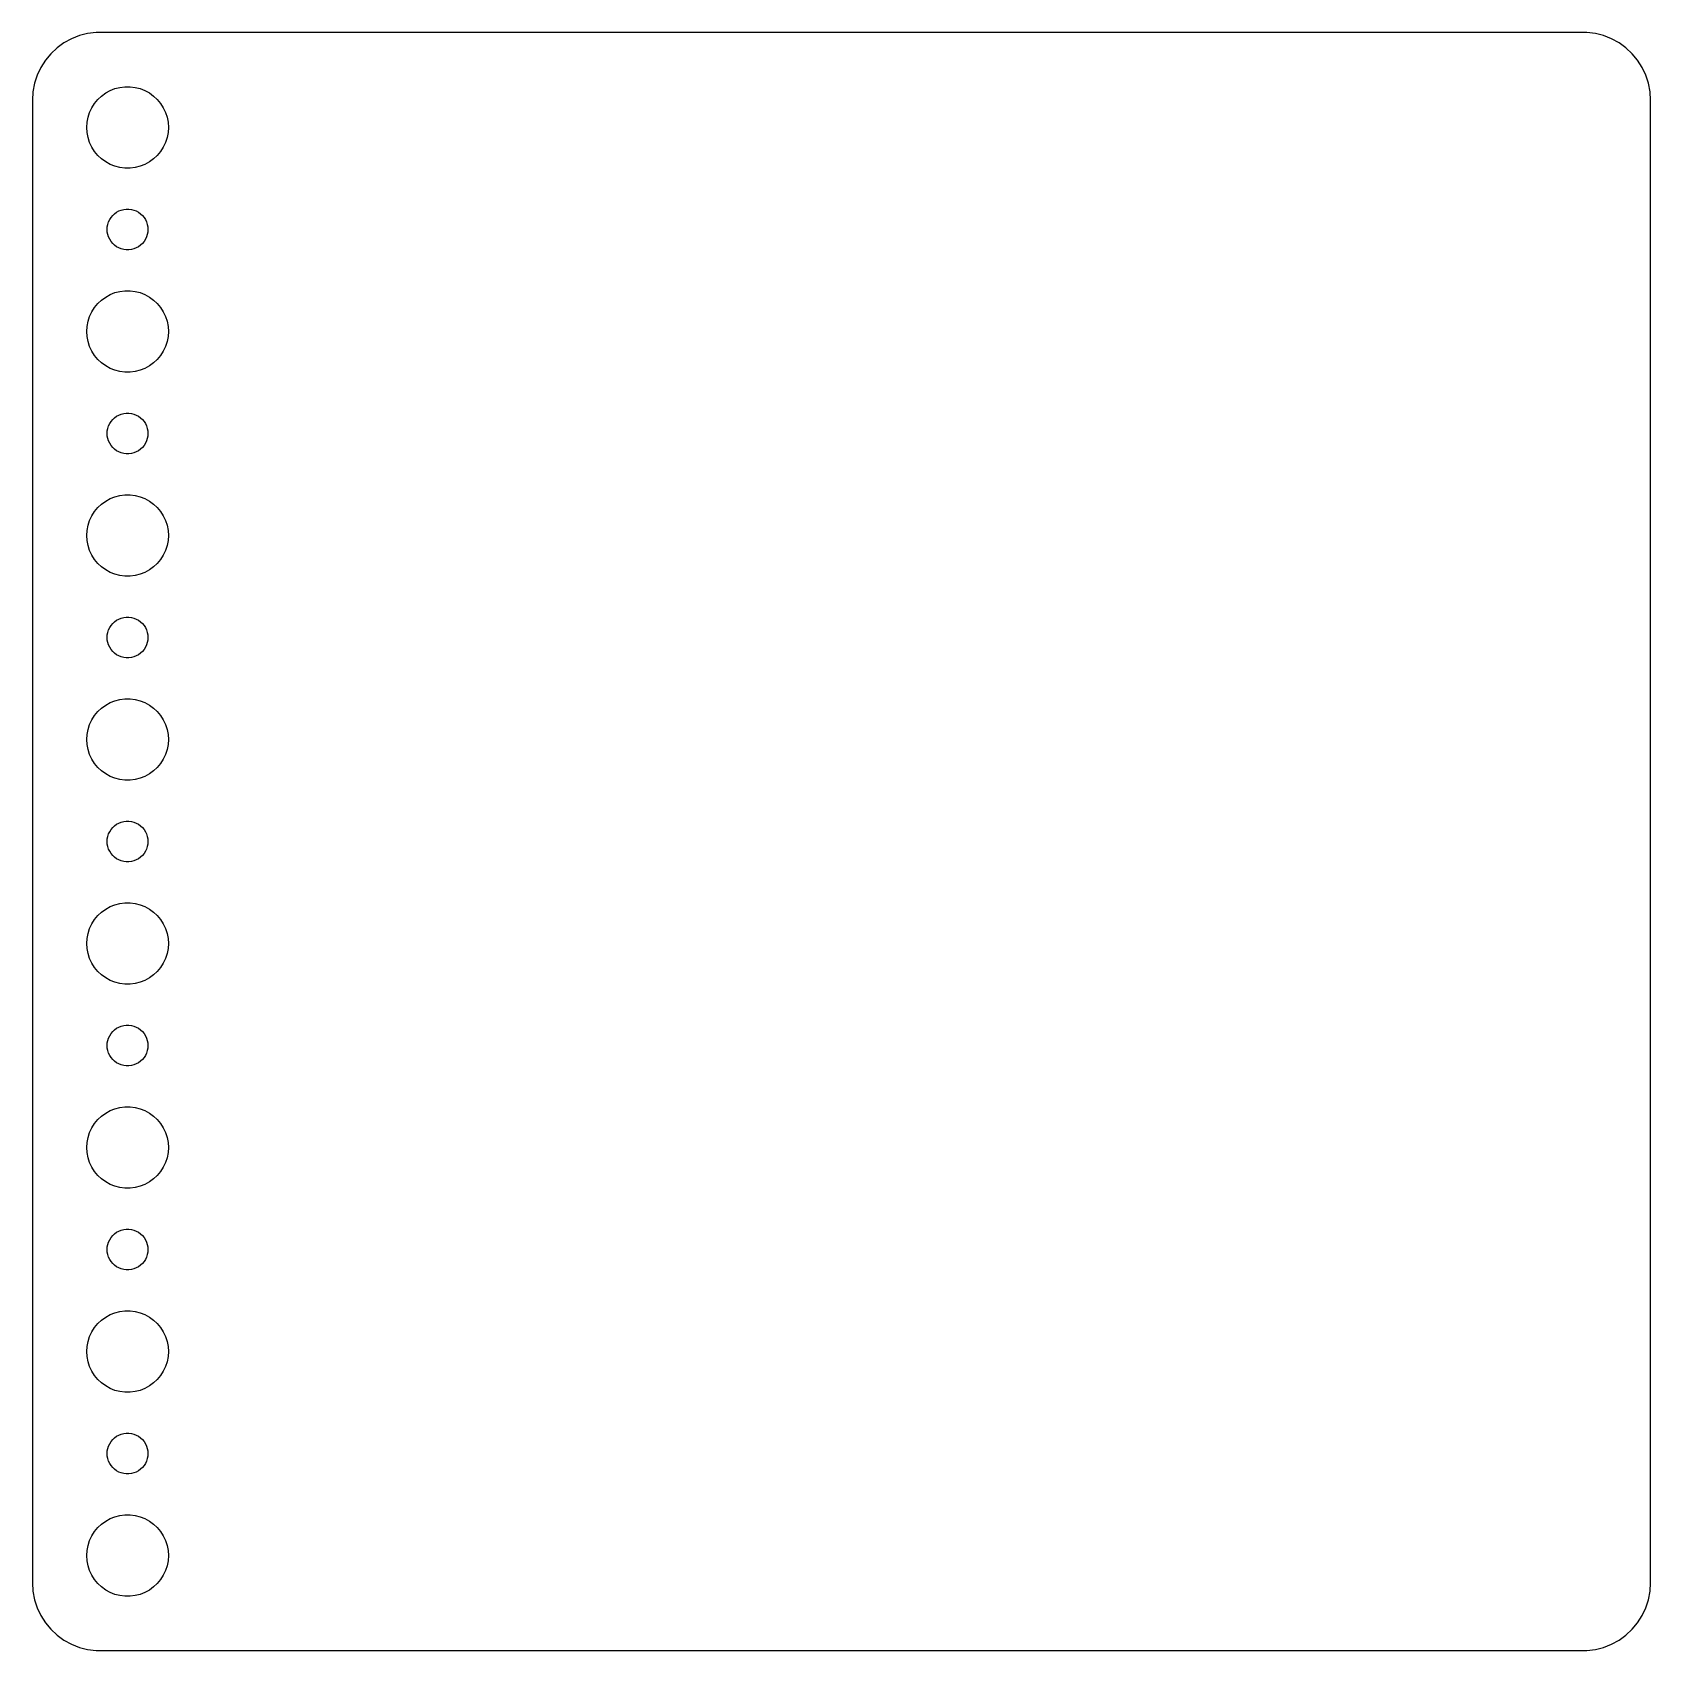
# Model space of a CAD drawing. Header units: metres. Extents: x -60 to 60, y -59 to 59.
import ezdxf

# ---------------------------------------------------------------- set-up
doc = ezdxf.new("R2010")
doc.units = ezdxf.units.M

msp = doc.modelspace()

# ---------------------------------------------------------------- linework, layer by layer
for p, q in [((-57.6871, 58.3526), (-58.1448, 57.9227)), ((-57.1791, 58.7216), (-57.6871, 58.3526)), ((-56.6289, 59.0241), (-57.1791, 58.7216)), ((-56.0451, 59.2553), (-56.6289, 59.0241)), ((-55.4369, 59.4114), (-56.0451, 59.2553)), ((-54.8139, 59.4901), (-55.4369, 59.4114)), ((54.8139, 59.4901), (-54.8139, 59.4901)), ((55.4369, 59.4114), (54.8139, 59.4901)), ((56.0451, 59.2553), (55.4369, 59.4114)), ((56.6289, 59.0241), (56.0451, 59.2553)), ((57.1791, 58.7216), (56.6289, 59.0241)), ((57.6871, 58.3526), (57.1791, 58.7216)), ((58.1448, 57.9227), (57.6871, 58.3526)), ((-58.5451, 57.4389), (-58.8815, 56.9088)), ((-58.1448, 57.9227), (-58.5451, 57.4389)), ((58.5451, 57.4389), (58.1448, 57.9227)), ((58.8815, 56.9088), (58.5451, 57.4389)), ((-59.1489, 56.3406), (-59.3429, 55.7434)), ((-58.8815, 56.9088), (-59.1489, 56.3406)), ((59.1489, 56.3406), (58.8815, 56.9088)), ((59.3429, 55.7434), (59.1489, 56.3406)), ((-59.4606, 55.1267), (-59.5, 54.5)), ((-59.3429, 55.7434), (-59.4606, 55.1267)), ((-54.6869, 54.5536), (-54.4123, 54.8115)), ((-54.4123, 54.8115), (-54.1075, 55.033)), ((-54.1075, 55.033), (-53.7773, 55.2145)), ((-53.7773, 55.2145), (-53.427, 55.3532)), ((-53.427, 55.3532), (-53.0621, 55.4469)), ((-53.0621, 55.4469), (-52.6884, 55.4941)), ((-52.6884, 55.4941), (-52.3116, 55.4941)), ((-52.3116, 55.4941), (-51.9379, 55.4469)), ((-51.9379, 55.4469), (-51.5729, 55.3532)), ((-51.5729, 55.3532), (-51.2227, 55.2145)), ((-51.2227, 55.2145), (-50.8925, 55.033)), ((-50.8925, 55.033), (-50.5877, 54.8115)), ((-50.5877, 54.8115), (-50.3131, 54.5536)), ((59.4606, 55.1267), (59.3429, 55.7434)), ((59.5, 54.5), (59.4606, 55.1267)), ((-59.5, 54.5), (-59.5, -54.5)), ((-55.4057, 53.2461), (-55.2893, 53.6044)), ((-55.2893, 53.6044), (-55.1289, 53.9453)), ((-55.1289, 53.9453), (-54.927, 54.2634)), ((-54.927, 54.2634), (-54.6869, 54.5536)), ((-50.3131, 54.5536), (-50.0729, 54.2634)), ((-50.0729, 54.2634), (-49.8711, 53.9453)), ((-49.8711, 53.9453), (-49.7107, 53.6044)), ((-49.7107, 53.6044), (-49.5942, 53.2461)), ((59.5, -54.5), (59.5, 54.5)), ((-55.5, 52.5), (-55.4763, 52.876)), ((-55.4763, 52.124), (-55.5, 52.5)), ((-55.4763, 52.876), (-55.4057, 53.2461)), ((-49.5942, 53.2461), (-49.5237, 52.876)), ((-49.5237, 52.876), (-49.5, 52.5)), ((-49.5, 52.5), (-49.5237, 52.124)), ((-55.4057, 51.7539), (-55.4763, 52.124)), ((-55.2893, 51.3956), (-55.4057, 51.7539)), ((-55.1289, 51.0547), (-55.2893, 51.3956)), ((-49.7107, 51.3956), (-49.8711, 51.0547)), ((-49.5942, 51.7539), (-49.7107, 51.3956)), ((-49.5237, 52.124), (-49.5942, 51.7539)), ((-54.927, 50.7366), (-55.1289, 51.0547)), ((-54.6869, 50.4464), (-54.927, 50.7366)), ((-54.4123, 50.1885), (-54.6869, 50.4464)), ((-54.1075, 49.967), (-54.4123, 50.1885)), ((-50.5877, 50.1885), (-50.8925, 49.967)), ((-50.3131, 50.4464), (-50.5877, 50.1885)), ((-50.0729, 50.7366), (-50.3131, 50.4464)), ((-49.8711, 51.0547), (-50.0729, 50.7366)), ((-53.7773, 49.7855), (-54.1075, 49.967)), ((-53.427, 49.6468), (-53.7773, 49.7855)), ((-53.0621, 49.5531), (-53.427, 49.6468)), ((-52.6884, 49.5059), (-53.0621, 49.5531)), ((-52.3116, 49.5059), (-52.6884, 49.5059)), ((-51.9379, 49.5531), (-52.3116, 49.5059)), ((-51.5729, 49.6468), (-51.9379, 49.5531)), ((-51.2227, 49.7855), (-51.5729, 49.6468)), ((-50.8925, 49.967), (-51.2227, 49.7855)), ((-53.1387, 46.3572), (-52.9635, 46.4266)), ((-52.9635, 46.4266), (-52.7811, 46.4734)), ((-52.7811, 46.4734), (-52.5942, 46.497)), ((-52.5942, 46.497), (-52.4058, 46.497)), ((-52.4058, 46.497), (-52.2189, 46.4734)), ((-52.2189, 46.4734), (-52.0365, 46.4266)), ((-52.0365, 46.4266), (-51.8613, 46.3572)), ((-53.9882, 45.188), (-53.9529, 45.373)), ((-53.9529, 45.373), (-53.8947, 45.5522)), ((-53.8947, 45.5522), (-53.8145, 45.7226)), ((-53.8145, 45.7226), (-53.7135, 45.8817)), ((-53.7135, 45.8817), (-53.5934, 46.0268)), ((-53.5934, 46.0268), (-53.4561, 46.1558)), ((-53.4561, 46.1558), (-53.3037, 46.2665)), ((-53.3037, 46.2665), (-53.1387, 46.3572)), ((-51.8613, 46.3572), (-51.6963, 46.2665)), ((-51.6963, 46.2665), (-51.5439, 46.1558)), ((-51.5439, 46.1558), (-51.4065, 46.0268)), ((-51.4065, 46.0268), (-51.2865, 45.8817)), ((-51.2865, 45.8817), (-51.1855, 45.7226)), ((-51.1855, 45.7226), (-51.1053, 45.5522)), ((-51.1053, 45.5522), (-51.0471, 45.373)), ((-51.0471, 45.373), (-51.0118, 45.188)), ((-54, 45), (-53.9882, 45.188)), ((-53.9882, 44.812), (-54, 45)), ((-53.9529, 44.627), (-53.9882, 44.812)), ((-53.8947, 44.4478), (-53.9529, 44.627)), ((-53.8145, 44.2774), (-53.8947, 44.4478)), ((-53.7135, 44.1183), (-53.8145, 44.2774)), ((-53.5934, 43.9732), (-53.7135, 44.1183)), ((-51.2865, 44.1183), (-51.4065, 43.9732)), ((-51.1855, 44.2774), (-51.2865, 44.1183)), ((-51.1053, 44.4478), (-51.1855, 44.2774)), ((-51.0471, 44.627), (-51.1053, 44.4478)), ((-51.0118, 44.812), (-51.0471, 44.627)), ((-51.0118, 45.188), (-51, 45)), ((-51, 45), (-51.0118, 44.812)), ((-53.4561, 43.8442), (-53.5934, 43.9732)), ((-53.3037, 43.7335), (-53.4561, 43.8442)), ((-53.1387, 43.6428), (-53.3037, 43.7335)), ((-52.9635, 43.5734), (-53.1387, 43.6428)), ((-52.7811, 43.5266), (-52.9635, 43.5734)), ((-52.5942, 43.503), (-52.7811, 43.5266)), ((-52.4058, 43.503), (-52.5942, 43.503)), ((-52.2189, 43.5266), (-52.4058, 43.503)), ((-52.0365, 43.5734), (-52.2189, 43.5266)), ((-51.8613, 43.6428), (-52.0365, 43.5734)), ((-51.6963, 43.7335), (-51.8613, 43.6428)), ((-51.5439, 43.8442), (-51.6963, 43.7335)), ((-51.4065, 43.9732), (-51.5439, 43.8442)), ((-53.0621, 40.4469), (-52.6884, 40.4941)), ((-52.6884, 40.4941), (-52.3116, 40.4941)), ((-52.3116, 40.4941), (-51.9379, 40.4469)), ((-54.927, 39.2634), (-54.6869, 39.5536)), ((-54.6869, 39.5536), (-54.4123, 39.8115)), ((-54.4123, 39.8115), (-54.1075, 40.033)), ((-54.1075, 40.033), (-53.7773, 40.2145)), ((-53.7773, 40.2145), (-53.427, 40.3532)), ((-53.427, 40.3532), (-53.0621, 40.4469)), ((-51.9379, 40.4469), (-51.5729, 40.3532)), ((-51.5729, 40.3532), (-51.2227, 40.2145)), ((-51.2227, 40.2145), (-50.8925, 40.033)), ((-50.8925, 40.033), (-50.5877, 39.8115)), ((-50.5877, 39.8115), (-50.3131, 39.5536)), ((-50.3131, 39.5536), (-50.0729, 39.2634)), ((-55.4763, 37.876), (-55.4057, 38.2461)), ((-55.4057, 38.2461), (-55.2893, 38.6044)), ((-55.2893, 38.6044), (-55.1289, 38.9453)), ((-55.1289, 38.9453), (-54.927, 39.2634)), ((-50.0729, 39.2634), (-49.8711, 38.9453)), ((-49.8711, 38.9453), (-49.7107, 38.6044)), ((-49.7107, 38.6044), (-49.5942, 38.2461)), ((-49.5942, 38.2461), (-49.5237, 37.876)), ((-55.5, 37.5), (-55.4763, 37.876)), ((-55.4763, 37.124), (-55.5, 37.5)), ((-55.4057, 36.7539), (-55.4763, 37.124)), ((-49.5237, 37.124), (-49.5942, 36.7539)), ((-49.5237, 37.876), (-49.5, 37.5)), ((-49.5, 37.5), (-49.5237, 37.124)), ((-55.2893, 36.3956), (-55.4057, 36.7539)), ((-55.1289, 36.0547), (-55.2893, 36.3956)), ((-54.927, 35.7366), (-55.1289, 36.0547)), ((-54.6869, 35.4464), (-54.927, 35.7366)), ((-50.0729, 35.7366), (-50.3131, 35.4464)), ((-49.8711, 36.0547), (-50.0729, 35.7366)), ((-49.7107, 36.3956), (-49.8711, 36.0547)), ((-49.5942, 36.7539), (-49.7107, 36.3956)), ((-54.4123, 35.1885), (-54.6869, 35.4464)), ((-54.1075, 34.967), (-54.4123, 35.1885)), ((-53.7773, 34.7855), (-54.1075, 34.967)), ((-53.427, 34.6468), (-53.7773, 34.7855)), ((-53.0621, 34.5531), (-53.427, 34.6468)), ((-52.6884, 34.5059), (-53.0621, 34.5531)), ((-51.9379, 34.5531), (-52.3116, 34.5059)), ((-51.5729, 34.6468), (-51.9379, 34.5531)), ((-51.2227, 34.7855), (-51.5729, 34.6468)), ((-50.8925, 34.967), (-51.2227, 34.7855)), ((-50.5877, 35.1885), (-50.8925, 34.967)), ((-50.3131, 35.4464), (-50.5877, 35.1885)), ((-52.3116, 34.5059), (-52.6884, 34.5059)), ((-53.7135, 30.8817), (-53.5934, 31.0268)), ((-53.5934, 31.0268), (-53.4561, 31.1558)), ((-53.4561, 31.1558), (-53.3037, 31.2665)), ((-53.3037, 31.2665), (-53.1387, 31.3572)), ((-53.1387, 31.3572), (-52.9635, 31.4266)), ((-52.9635, 31.4266), (-52.7811, 31.4734)), ((-52.7811, 31.4734), (-52.5942, 31.497)), ((-52.5942, 31.497), (-52.4058, 31.497)), ((-52.4058, 31.497), (-52.2189, 31.4734)), ((-52.2189, 31.4734), (-52.0365, 31.4266)), ((-52.0365, 31.4266), (-51.8613, 31.3572)), ((-51.8613, 31.3572), (-51.6963, 31.2665)), ((-51.6963, 31.2665), (-51.5439, 31.1558)), ((-51.5439, 31.1558), (-51.4065, 31.0268)), ((-51.4065, 31.0268), (-51.2865, 30.8817)), ((-54, 30), (-53.9882, 30.188)), ((-53.9882, 29.812), (-54, 30)), ((-53.9882, 30.188), (-53.9529, 30.373)), ((-53.9529, 29.627), (-53.9882, 29.812)), ((-53.9529, 30.373), (-53.8947, 30.5522)), ((-53.8947, 30.5522), (-53.8145, 30.7226)), ((-53.8145, 30.7226), (-53.7135, 30.8817)), ((-51.2865, 30.8817), (-51.1855, 30.7226)), ((-51.1855, 30.7226), (-51.1053, 30.5522)), ((-51.1053, 30.5522), (-51.0471, 30.373)), ((-51.0471, 30.373), (-51.0118, 30.188)), ((-51.0118, 29.812), (-51.0471, 29.627)), ((-51.0118, 30.188), (-51, 30)), ((-51, 30), (-51.0118, 29.812)), ((-53.8947, 29.4478), (-53.9529, 29.627)), ((-53.8145, 29.2774), (-53.8947, 29.4478)), ((-53.7135, 29.1183), (-53.8145, 29.2774)), ((-53.5934, 28.9732), (-53.7135, 29.1183)), ((-53.4561, 28.8442), (-53.5934, 28.9732)), ((-53.3037, 28.7335), (-53.4561, 28.8442)), ((-53.1387, 28.6427), (-53.3037, 28.7335)), ((-52.9635, 28.5734), (-53.1387, 28.6427)), ((-52.7811, 28.5266), (-52.9635, 28.5734)), ((-52.0365, 28.5734), (-52.2189, 28.5266)), ((-51.8613, 28.6427), (-52.0365, 28.5734)), ((-51.6963, 28.7335), (-51.8613, 28.6427)), ((-51.5439, 28.8442), (-51.6963, 28.7335)), ((-51.4065, 28.9732), (-51.5439, 28.8442)), ((-51.2865, 29.1183), (-51.4065, 28.9732)), ((-51.1855, 29.2774), (-51.2865, 29.1183)), ((-51.1053, 29.4478), (-51.1855, 29.2774)), ((-51.0471, 29.627), (-51.1053, 29.4478)), ((-52.5942, 28.503), (-52.7811, 28.5266)), ((-52.4058, 28.503), (-52.5942, 28.503)), ((-52.2189, 28.5266), (-52.4058, 28.503)), ((-54.4123, 24.8115), (-54.1075, 25.033)), ((-54.1075, 25.033), (-53.7773, 25.2145)), ((-53.7773, 25.2145), (-53.427, 25.3532)), ((-53.427, 25.3532), (-53.0621, 25.4469)), ((-53.0621, 25.4469), (-52.6884, 25.4941)), ((-52.6884, 25.4941), (-52.3116, 25.4941)), ((-52.3116, 25.4941), (-51.9379, 25.4469)), ((-51.9379, 25.4469), (-51.5729, 25.3532)), ((-51.5729, 25.3532), (-51.2227, 25.2145)), ((-51.2227, 25.2145), (-50.8925, 25.033)), ((-50.8925, 25.033), (-50.5877, 24.8115)), ((-55.2893, 23.6044), (-55.1289, 23.9453)), ((-55.1289, 23.9453), (-54.927, 24.2634)), ((-54.927, 24.2634), (-54.6869, 24.5536)), ((-54.6869, 24.5536), (-54.4123, 24.8115)), ((-50.5877, 24.8115), (-50.3131, 24.5536)), ((-50.3131, 24.5536), (-50.0729, 24.2634)), ((-50.0729, 24.2634), (-49.8711, 23.9453)), ((-49.8711, 23.9453), (-49.7107, 23.6044)), ((-55.5, 22.5), (-55.4763, 22.876)), ((-55.4763, 22.876), (-55.4057, 23.2461)), ((-55.4057, 23.2461), (-55.2893, 23.6044)), ((-49.7107, 23.6044), (-49.5942, 23.2461)), ((-49.5942, 23.2461), (-49.5237, 22.876)), ((-49.5237, 22.876), (-49.5, 22.5)), ((-55.4763, 22.124), (-55.5, 22.5)), ((-55.4057, 21.7539), (-55.4763, 22.124)), ((-55.2893, 21.3956), (-55.4057, 21.7539)), ((-49.5942, 21.7539), (-49.7107, 21.3956)), ((-49.5237, 22.124), (-49.5942, 21.7539)), ((-49.5, 22.5), (-49.5237, 22.124)), ((-55.1289, 21.0547), (-55.2893, 21.3956)), ((-54.927, 20.7366), (-55.1289, 21.0547)), ((-54.6869, 20.4464), (-54.927, 20.7366)), ((-54.4123, 20.1884), (-54.6869, 20.4464)), ((-50.3131, 20.4464), (-50.5877, 20.1884)), ((-50.0729, 20.7366), (-50.3131, 20.4464)), ((-49.8711, 21.0547), (-50.0729, 20.7366)), ((-49.7107, 21.3956), (-49.8711, 21.0547)), ((-54.1075, 19.967), (-54.4123, 20.1884)), ((-53.7773, 19.7855), (-54.1075, 19.967)), ((-53.427, 19.6468), (-53.7773, 19.7855)), ((-53.0621, 19.5531), (-53.427, 19.6468)), ((-52.6884, 19.5059), (-53.0621, 19.5531)), ((-52.3116, 19.5059), (-52.6884, 19.5059)), ((-51.9379, 19.5531), (-52.3116, 19.5059)), ((-51.5729, 19.6468), (-51.9379, 19.5531)), ((-51.2227, 19.7855), (-51.5729, 19.6468)), ((-50.8925, 19.967), (-51.2227, 19.7855)), ((-50.5877, 20.1884), (-50.8925, 19.967)), ((-53.9529, 15.373), (-53.8947, 15.5522)), ((-53.8947, 15.5522), (-53.8145, 15.7226)), ((-53.8145, 15.7226), (-53.7135, 15.8817)), ((-53.7135, 15.8817), (-53.5934, 16.0268)), ((-53.5934, 16.0268), (-53.4561, 16.1558)), ((-53.4561, 16.1558), (-53.3037, 16.2665)), ((-53.3037, 16.2665), (-53.1387, 16.3572)), ((-53.1387, 16.3572), (-52.9635, 16.4266)), ((-52.9635, 16.4266), (-52.7811, 16.4734)), ((-52.7811, 16.4734), (-52.5942, 16.497)), ((-52.5942, 16.497), (-52.4058, 16.497)), ((-52.4058, 16.497), (-52.2189, 16.4734)), ((-52.2189, 16.4734), (-52.0365, 16.4266)), ((-52.0365, 16.4266), (-51.8613, 16.3572)), ((-51.8613, 16.3572), (-51.6963, 16.2665)), ((-51.6963, 16.2665), (-51.5439, 16.1558)), ((-51.5439, 16.1558), (-51.4065, 16.0268)), ((-51.4065, 16.0268), (-51.2865, 15.8817)), ((-51.2865, 15.8817), (-51.1855, 15.7226)), ((-51.1855, 15.7226), (-51.1053, 15.5522)), ((-51.1053, 15.5522), (-51.0471, 15.373)), ((-54, 15), (-53.9882, 15.188)), ((-53.9882, 14.812), (-54, 15)), ((-53.9882, 15.188), (-53.9529, 15.373)), ((-53.9529, 14.627), (-53.9882, 14.812)), ((-53.8947, 14.4478), (-53.9529, 14.627)), ((-53.8145, 14.2774), (-53.8947, 14.4478)), ((-51.1053, 14.4478), (-51.1855, 14.2774)), ((-51.0471, 14.627), (-51.1053, 14.4478)), ((-51.0471, 15.373), (-51.0118, 15.188)), ((-51.0118, 14.812), (-51.0471, 14.627)), ((-51.0118, 15.188), (-51, 15)), ((-51, 15), (-51.0118, 14.812)), ((-53.7135, 14.1183), (-53.8145, 14.2774)), ((-53.5934, 13.9732), (-53.7135, 14.1183)), ((-53.4561, 13.8442), (-53.5934, 13.9732)), ((-53.3037, 13.7335), (-53.4561, 13.8442)), ((-53.1387, 13.6427), (-53.3037, 13.7335)), ((-52.9635, 13.5734), (-53.1387, 13.6427)), ((-52.7811, 13.5266), (-52.9635, 13.5734)), ((-52.5942, 13.5029), (-52.7811, 13.5266)), ((-52.4058, 13.5029), (-52.5942, 13.5029)), ((-52.2189, 13.5266), (-52.4058, 13.5029)), ((-52.0365, 13.5734), (-52.2189, 13.5266)), ((-51.8613, 13.6427), (-52.0365, 13.5734)), ((-51.6963, 13.7335), (-51.8613, 13.6427)), ((-51.5439, 13.8442), (-51.6963, 13.7335)), ((-51.4065, 13.9732), (-51.5439, 13.8442)), ((-51.2865, 14.1183), (-51.4065, 13.9732)), ((-51.1855, 14.2774), (-51.2865, 14.1183)), ((-54.927, 9.26335), (-54.6869, 9.55363)), ((-54.6869, 9.55363), (-54.4123, 9.81154)), ((-54.4123, 9.81154), (-54.1075, 10.033)), ((-54.1075, 10.033), (-53.7773, 10.2145)), ((-53.7773, 10.2145), (-53.427, 10.3532)), ((-53.427, 10.3532), (-53.0621, 10.4469)), ((-53.0621, 10.4469), (-52.6884, 10.4941)), ((-52.6884, 10.4941), (-52.3116, 10.4941)), ((-52.3116, 10.4941), (-51.9379, 10.4469)), ((-51.9379, 10.4469), (-51.5729, 10.3532)), ((-51.5729, 10.3532), (-51.2227, 10.2145)), ((-51.2227, 10.2145), (-50.8925, 10.033)), ((-50.8925, 10.033), (-50.5877, 9.81154)), ((-50.5877, 9.81154), (-50.3131, 9.55363)), ((-50.3131, 9.55363), (-50.0729, 9.26335)), ((-55.4057, 8.24606), (-55.2893, 8.60437)), ((-55.2893, 8.60437), (-55.1289, 8.94525)), ((-55.1289, 8.94525), (-54.927, 9.26335)), ((-50.0729, 9.26335), (-49.8711, 8.94525)), ((-49.8711, 8.94525), (-49.7107, 8.60437)), ((-49.7107, 8.60437), (-49.5942, 8.24606)), ((-55.5, 7.5), (-55.4763, 7.87599)), ((-55.4763, 7.12399), (-55.5, 7.5)), ((-55.4763, 7.87599), (-55.4057, 8.24606)), ((-49.5942, 8.24606), (-49.5237, 7.87599)), ((-49.5237, 7.87599), (-49.5, 7.5)), ((-49.5, 7.5), (-49.5237, 7.12399)), ((-55.4057, 6.75392), (-55.4763, 7.12399)), ((-55.2893, 6.39561), (-55.4057, 6.75392)), ((-55.1289, 6.05473), (-55.2893, 6.39561)), ((-54.927, 5.73663), (-55.1289, 6.05473)), ((-49.8711, 6.05473), (-50.0729, 5.73663)), ((-49.7107, 6.39561), (-49.8711, 6.05473)), ((-49.5942, 6.75392), (-49.7107, 6.39561)), ((-49.5237, 7.12399), (-49.5942, 6.75392)), ((-54.6869, 5.44635), (-54.927, 5.73663)), ((-54.4123, 5.18845), (-54.6869, 5.44635)), ((-54.1075, 4.96701), (-54.4123, 5.18845)), ((-53.7773, 4.78551), (-54.1075, 4.96701)), ((-53.427, 4.64682), (-53.7773, 4.78551)), ((-51.2227, 4.78551), (-51.5729, 4.64682)), ((-50.8925, 4.96701), (-51.2227, 4.78551)), ((-50.5877, 5.18845), (-50.8925, 4.96701)), ((-50.3131, 5.44635), (-50.5877, 5.18845)), ((-50.0729, 5.73663), (-50.3131, 5.44635)), ((-53.0621, 4.55313), (-53.427, 4.64682)), ((-52.6884, 4.50591), (-53.0621, 4.55313)), ((-52.3116, 4.50591), (-52.6884, 4.50591)), ((-51.9379, 4.55313), (-52.3116, 4.50591)), ((-51.5729, 4.64682), (-51.9379, 4.55313)), ((-53.4561, 1.15576), (-53.3037, 1.26648)), ((-53.3037, 1.26648), (-53.1387, 1.35724)), ((-53.1387, 1.35724), (-52.9635, 1.42657)), ((-52.9635, 1.42657), (-52.7811, 1.47342)), ((-52.7811, 1.47342), (-52.5942, 1.49704)), ((-52.5942, 1.49704), (-52.4058, 1.49704)), ((-52.4058, 1.49704), (-52.2189, 1.47342)), ((-52.2189, 1.47342), (-52.0365, 1.42657)), ((-52.0365, 1.42657), (-51.8613, 1.35724)), ((-51.8613, 1.35724), (-51.6963, 1.26648)), ((-51.6963, 1.26648), (-51.5439, 1.15576)), ((-54, 0), (-53.9882, 0.18799)), ((-53.9882, -0.18799), (-54, 0)), ((-53.9882, 0.18799), (-53.9529, 0.37303)), ((-53.9529, 0.37303), (-53.8947, 0.55219)), ((-53.8947, 0.55219), (-53.8145, 0.72263)), ((-53.8145, 0.72263), (-53.7135, 0.88167)), ((-53.7135, 0.88167), (-53.5934, 1.02681)), ((-53.5934, 1.02681), (-53.4561, 1.15576)), ((-51.5439, 1.15576), (-51.4065, 1.02681)), ((-51.4065, 1.02681), (-51.2865, 0.88167)), ((-51.2865, 0.88167), (-51.1855, 0.72263)), ((-51.1855, 0.72263), (-51.1053, 0.55219)), ((-51.1053, 0.55219), (-51.0471, 0.37303)), ((-51.0471, 0.37303), (-51.0118, 0.18799)), ((-51.0118, 0.18799), (-51, 0)), ((-51, 0), (-51.0118, -0.18799)), ((-53.9529, -0.37303), (-53.9882, -0.18799)), ((-53.8947, -0.55219), (-53.9529, -0.37303)), ((-53.8145, -0.72263), (-53.8947, -0.55219)), ((-53.7135, -0.88167), (-53.8145, -0.72263)), ((-53.5934, -1.02681), (-53.7135, -0.88167)), ((-53.4561, -1.15576), (-53.5934, -1.02681)), ((-53.3037, -1.26648), (-53.4561, -1.15576)), ((-51.5439, -1.15576), (-51.6963, -1.26648)), ((-51.4065, -1.02681), (-51.5439, -1.15576)), ((-51.2865, -0.88167), (-51.4065, -1.02681)), ((-51.1855, -0.72263), (-51.2865, -0.88167)), ((-51.1053, -0.55219), (-51.1855, -0.72263)), ((-51.0471, -0.37303), (-51.1053, -0.55219)), ((-51.0118, -0.18799), (-51.0471, -0.37303)), ((-53.1387, -1.35724), (-53.3037, -1.26648)), ((-52.9635, -1.42657), (-53.1387, -1.35724)), ((-52.7811, -1.47342), (-52.9635, -1.42657)), ((-52.5942, -1.49704), (-52.7811, -1.47342)), ((-52.4058, -1.49704), (-52.5942, -1.49704)), ((-52.2189, -1.47342), (-52.4058, -1.49704)), ((-52.0365, -1.42657), (-52.2189, -1.47342)), ((-51.8613, -1.35724), (-52.0365, -1.42657)), ((-51.6963, -1.26648), (-51.8613, -1.35724)), ((-53.7773, -4.78551), (-53.427, -4.64682)), ((-53.427, -4.64682), (-53.0621, -4.55313)), ((-53.0621, -4.55313), (-52.6884, -4.50591)), ((-52.6884, -4.50591), (-52.3116, -4.50591)), ((-52.3116, -4.50591), (-51.9379, -4.55313)), ((-51.9379, -4.55313), (-51.5729, -4.64682)), ((-51.5729, -4.64682), (-51.2227, -4.78551)), ((-55.1289, -6.05473), (-54.927, -5.73663)), ((-54.927, -5.73663), (-54.6869, -5.44635)), ((-54.6869, -5.44635), (-54.4123, -5.18845)), ((-54.4123, -5.18845), (-54.1075, -4.96701)), ((-54.1075, -4.96701), (-53.7773, -4.78551)), ((-51.2227, -4.78551), (-50.8925, -4.96701)), ((-50.8925, -4.96701), (-50.5877, -5.18845)), ((-50.5877, -5.18845), (-50.3131, -5.44635)), ((-50.3131, -5.44635), (-50.0729, -5.73663)), ((-50.0729, -5.73663), (-49.8711, -6.05473)), ((-55.5, -7.5), (-55.4763, -7.12399)), ((-55.4763, -7.12399), (-55.4057, -6.75392)), ((-55.4057, -6.75392), (-55.2893, -6.39561)), ((-55.2893, -6.39561), (-55.1289, -6.05473)), ((-49.8711, -6.05473), (-49.7107, -6.39561)), ((-49.7107, -6.39561), (-49.5942, -6.75392)), ((-49.5942, -6.75392), (-49.5237, -7.12399)), ((-49.5237, -7.12399), (-49.5, -7.5)), ((-55.4763, -7.87599), (-55.5, -7.5)), ((-55.4057, -8.24606), (-55.4763, -7.87599)), ((-55.2893, -8.60437), (-55.4057, -8.24606)), ((-49.5942, -8.24606), (-49.7107, -8.60437)), ((-49.5237, -7.87599), (-49.5942, -8.24606)), ((-49.5, -7.5), (-49.5237, -7.87599)), ((-55.1289, -8.94525), (-55.2893, -8.60437)), ((-54.927, -9.26335), (-55.1289, -8.94525)), ((-54.6869, -9.55363), (-54.927, -9.26335)), ((-50.0729, -9.26335), (-50.3131, -9.55363)), ((-49.8711, -8.94525), (-50.0729, -9.26335)), ((-49.7107, -8.60437), (-49.8711, -8.94525)), ((-54.4123, -9.81154), (-54.6869, -9.55363)), ((-54.1075, -10.033), (-54.4123, -9.81154)), ((-53.7773, -10.2145), (-54.1075, -10.033)), ((-53.427, -10.3532), (-53.7773, -10.2145)), ((-53.0621, -10.4469), (-53.427, -10.3532)), ((-52.6884, -10.4941), (-53.0621, -10.4469)), ((-52.3116, -10.4941), (-52.6884, -10.4941)), ((-51.9379, -10.4469), (-52.3116, -10.4941)), ((-51.5729, -10.3532), (-51.9379, -10.4469)), ((-51.2227, -10.2145), (-51.5729, -10.3532)), ((-50.8925, -10.033), (-51.2227, -10.2145)), ((-50.5877, -9.81154), (-50.8925, -10.033)), ((-50.3131, -9.55363), (-50.5877, -9.81154)), ((-53.8947, -14.4478), (-53.8145, -14.2774)), ((-53.8145, -14.2774), (-53.7135, -14.1183)), ((-53.7135, -14.1183), (-53.5934, -13.9732)), ((-53.5934, -13.9732), (-53.4561, -13.8442)), ((-53.4561, -13.8442), (-53.3037, -13.7335)), ((-53.3037, -13.7335), (-53.1387, -13.6427)), ((-53.1387, -13.6427), (-52.9635, -13.5734)), ((-52.9635, -13.5734), (-52.7811, -13.5266)), ((-52.7811, -13.5266), (-52.5942, -13.5029)), ((-52.5942, -13.5029), (-52.4058, -13.5029)), ((-52.4058, -13.5029), (-52.2189, -13.5266)), ((-52.2189, -13.5266), (-52.0365, -13.5734)), ((-52.0365, -13.5734), (-51.8613, -13.6427)), ((-51.8613, -13.6427), (-51.6963, -13.7335)), ((-51.6963, -13.7335), (-51.5439, -13.8442)), ((-51.5439, -13.8442), (-51.4065, -13.9732)), ((-51.4065, -13.9732), (-51.2865, -14.1183)), ((-51.2865, -14.1183), (-51.1855, -14.2774)), ((-51.1855, -14.2774), (-51.1053, -14.4478)), ((-54, -15), (-53.9882, -14.812)), ((-53.9882, -15.188), (-54, -15)), ((-53.9882, -14.812), (-53.9529, -14.627)), ((-53.9529, -15.373), (-53.9882, -15.188)), ((-53.9529, -14.627), (-53.8947, -14.4478)), ((-53.8947, -15.5522), (-53.9529, -15.373)), ((-51.1053, -14.4478), (-51.0471, -14.627)), ((-51.0471, -15.373), (-51.1053, -15.5522)), ((-51.0471, -14.627), (-51.0118, -14.812)), ((-51.0118, -15.188), (-51.0471, -15.373)), ((-51.0118, -14.812), (-51, -15)), ((-51, -15), (-51.0118, -15.188)), ((-53.8145, -15.7226), (-53.8947, -15.5522)), ((-53.7135, -15.8817), (-53.8145, -15.7226)), ((-53.5934, -16.0268), (-53.7135, -15.8817)), ((-53.4561, -16.1558), (-53.5934, -16.0268)), ((-53.3037, -16.2665), (-53.4561, -16.1558)), ((-53.1387, -16.3572), (-53.3037, -16.2665)), ((-52.9635, -16.4266), (-53.1387, -16.3572)), ((-52.7811, -16.4734), (-52.9635, -16.4266)), ((-52.5942, -16.497), (-52.7811, -16.4734)), ((-52.4058, -16.497), (-52.5942, -16.497)), ((-52.2189, -16.4734), (-52.4058, -16.497)), ((-52.0365, -16.4266), (-52.2189, -16.4734)), ((-51.8613, -16.3572), (-52.0365, -16.4266)), ((-51.6963, -16.2665), (-51.8613, -16.3572)), ((-51.5439, -16.1558), (-51.6963, -16.2665)), ((-51.4065, -16.0268), (-51.5439, -16.1558)), ((-51.2865, -15.8817), (-51.4065, -16.0268)), ((-51.1855, -15.7226), (-51.2865, -15.8817)), ((-51.1053, -15.5522), (-51.1855, -15.7226)), ((-54.6869, -20.4464), (-54.4123, -20.1884)), ((-54.4123, -20.1884), (-54.1075, -19.967)), ((-54.1075, -19.967), (-53.7773, -19.7855)), ((-53.7773, -19.7855), (-53.427, -19.6468)), ((-53.427, -19.6468), (-53.0621, -19.5531)), ((-53.0621, -19.5531), (-52.6884, -19.5059)), ((-52.6884, -19.5059), (-52.3116, -19.5059)), ((-52.3116, -19.5059), (-51.9379, -19.5531)), ((-51.9379, -19.5531), (-51.5729, -19.6468)), ((-51.5729, -19.6468), (-51.2227, -19.7855)), ((-51.2227, -19.7855), (-50.8925, -19.967)), ((-50.8925, -19.967), (-50.5877, -20.1884)), ((-50.5877, -20.1884), (-50.3131, -20.4464)), ((-55.4057, -21.7539), (-55.2893, -21.3956)), ((-55.2893, -21.3956), (-55.1289, -21.0547)), ((-55.1289, -21.0547), (-54.927, -20.7366)), ((-54.927, -20.7366), (-54.6869, -20.4464)), ((-50.3131, -20.4464), (-50.0729, -20.7366)), ((-50.0729, -20.7366), (-49.8711, -21.0547)), ((-49.8711, -21.0547), (-49.7107, -21.3956)), ((-49.7107, -21.3956), (-49.5942, -21.7539)), ((-55.5, -22.5), (-55.4763, -22.124)), ((-55.4763, -22.876), (-55.5, -22.5)), ((-55.4763, -22.124), (-55.4057, -21.7539)), ((-49.5942, -21.7539), (-49.5237, -22.124)), ((-49.5237, -22.124), (-49.5, -22.5)), ((-49.5, -22.5), (-49.5237, -22.876)), ((-55.4057, -23.2461), (-55.4763, -22.876)), ((-55.2893, -23.6044), (-55.4057, -23.2461)), ((-55.1289, -23.9453), (-55.2893, -23.6044)), ((-49.7107, -23.6044), (-49.8711, -23.9453)), ((-49.5942, -23.2461), (-49.7107, -23.6044)), ((-49.5237, -22.876), (-49.5942, -23.2461)), ((-54.927, -24.2634), (-55.1289, -23.9453)), ((-54.6869, -24.5536), (-54.927, -24.2634)), ((-54.4123, -24.8115), (-54.6869, -24.5536)), ((-54.1075, -25.033), (-54.4123, -24.8115)), ((-50.5877, -24.8115), (-50.8925, -25.033)), ((-50.3131, -24.5536), (-50.5877, -24.8115)), ((-50.0729, -24.2634), (-50.3131, -24.5536)), ((-49.8711, -23.9453), (-50.0729, -24.2634)), ((-53.7773, -25.2145), (-54.1075, -25.033)), ((-53.427, -25.3532), (-53.7773, -25.2145)), ((-53.0621, -25.4469), (-53.427, -25.3532)), ((-52.6884, -25.4941), (-53.0621, -25.4469)), ((-52.3116, -25.4941), (-52.6884, -25.4941)), ((-51.9379, -25.4469), (-52.3116, -25.4941)), ((-51.5729, -25.3532), (-51.9379, -25.4469)), ((-51.2227, -25.2145), (-51.5729, -25.3532)), ((-50.8925, -25.033), (-51.2227, -25.2145)), ((-52.9635, -28.5734), (-52.7811, -28.5266)), ((-52.7811, -28.5266), (-52.5942, -28.503)), ((-52.5942, -28.503), (-52.4058, -28.503)), ((-52.4058, -28.503), (-52.2189, -28.5266)), ((-52.2189, -28.5266), (-52.0365, -28.5734)), ((-53.9882, -29.812), (-53.9529, -29.627)), ((-53.9529, -29.627), (-53.8947, -29.4478)), ((-53.8947, -29.4478), (-53.8145, -29.2774)), ((-53.8145, -29.2774), (-53.7135, -29.1183)), ((-53.7135, -29.1183), (-53.5934, -28.9732)), ((-53.5934, -28.9732), (-53.4561, -28.8442)), ((-53.4561, -28.8442), (-53.3037, -28.7335)), ((-53.3037, -28.7335), (-53.1387, -28.6427)), ((-53.1387, -28.6427), (-52.9635, -28.5734)), ((-52.0365, -28.5734), (-51.8613, -28.6427)), ((-51.8613, -28.6427), (-51.6963, -28.7335)), ((-51.6963, -28.7335), (-51.5439, -28.8442)), ((-51.5439, -28.8442), (-51.4065, -28.9732)), ((-51.4065, -28.9732), (-51.2865, -29.1183)), ((-51.2865, -29.1183), (-51.1855, -29.2774)), ((-51.1855, -29.2774), (-51.1053, -29.4478)), ((-51.1053, -29.4478), (-51.0471, -29.627)), ((-51.0471, -29.627), (-51.0118, -29.812)), ((-54, -30), (-53.9882, -29.812)), ((-53.9882, -30.188), (-54, -30)), ((-53.9529, -30.373), (-53.9882, -30.188)), ((-53.8947, -30.5522), (-53.9529, -30.373)), ((-53.8145, -30.7226), (-53.8947, -30.5522)), ((-53.7135, -30.8817), (-53.8145, -30.7226)), ((-53.5934, -31.0268), (-53.7135, -30.8817)), ((-51.2865, -30.8817), (-51.4065, -31.0268)), ((-51.1855, -30.7226), (-51.2865, -30.8817)), ((-51.1053, -30.5522), (-51.1855, -30.7226)), ((-51.0471, -30.373), (-51.1053, -30.5522)), ((-51.0118, -30.188), (-51.0471, -30.373)), ((-51.0118, -29.812), (-51, -30)), ((-51, -30), (-51.0118, -30.188)), ((-53.4561, -31.1558), (-53.5934, -31.0268)), ((-53.3037, -31.2665), (-53.4561, -31.1558)), ((-53.1387, -31.3572), (-53.3037, -31.2665)), ((-52.9635, -31.4266), (-53.1387, -31.3572)), ((-52.7811, -31.4734), (-52.9635, -31.4266)), ((-52.5942, -31.497), (-52.7811, -31.4734)), ((-52.4058, -31.497), (-52.5942, -31.497)), ((-52.2189, -31.4734), (-52.4058, -31.497)), ((-52.0365, -31.4266), (-52.2189, -31.4734)), ((-51.8613, -31.3572), (-52.0365, -31.4266)), ((-51.6963, -31.2665), (-51.8613, -31.3572)), ((-51.5439, -31.1558), (-51.6963, -31.2665)), ((-51.4065, -31.0268), (-51.5439, -31.1558)), ((-53.0621, -34.5531), (-52.6884, -34.5059)), ((-52.6884, -34.5059), (-52.3116, -34.5059)), ((-52.3116, -34.5059), (-51.9379, -34.5531)), ((-54.927, -35.7366), (-54.6869, -35.4464)), ((-54.6869, -35.4464), (-54.4123, -35.1885)), ((-54.4123, -35.1885), (-54.1075, -34.967)), ((-54.1075, -34.967), (-53.7773, -34.7855)), ((-53.7773, -34.7855), (-53.427, -34.6468)), ((-53.427, -34.6468), (-53.0621, -34.5531)), ((-51.9379, -34.5531), (-51.5729, -34.6468)), ((-51.5729, -34.6468), (-51.2227, -34.7855)), ((-51.2227, -34.7855), (-50.8925, -34.967)), ((-50.8925, -34.967), (-50.5877, -35.1885)), ((-50.5877, -35.1885), (-50.3131, -35.4464)), ((-50.3131, -35.4464), (-50.0729, -35.7366)), ((-55.4763, -37.124), (-55.4057, -36.7539)), ((-55.4057, -36.7539), (-55.2893, -36.3956)), ((-55.2893, -36.3956), (-55.1289, -36.0547)), ((-55.1289, -36.0547), (-54.927, -35.7366)), ((-50.0729, -35.7366), (-49.8711, -36.0547)), ((-49.8711, -36.0547), (-49.7107, -36.3956)), ((-49.7107, -36.3956), (-49.5942, -36.7539)), ((-49.5942, -36.7539), (-49.5237, -37.124)), ((-55.5, -37.5), (-55.4763, -37.124)), ((-55.4763, -37.876), (-55.5, -37.5)), ((-55.4057, -38.2461), (-55.4763, -37.876)), ((-49.5237, -37.876), (-49.5942, -38.2461)), ((-49.5237, -37.124), (-49.5, -37.5)), ((-49.5, -37.5), (-49.5237, -37.876)), ((-55.2893, -38.6044), (-55.4057, -38.2461)), ((-55.1289, -38.9453), (-55.2893, -38.6044)), ((-54.927, -39.2634), (-55.1289, -38.9453)), ((-54.6869, -39.5536), (-54.927, -39.2634)), ((-50.0729, -39.2634), (-50.3131, -39.5536)), ((-49.8711, -38.9453), (-50.0729, -39.2634)), ((-49.7107, -38.6044), (-49.8711, -38.9453)), ((-49.5942, -38.2461), (-49.7107, -38.6044)), ((-54.4123, -39.8115), (-54.6869, -39.5536)), ((-54.1075, -40.033), (-54.4123, -39.8115)), ((-53.7773, -40.2145), (-54.1075, -40.033)), ((-53.427, -40.3532), (-53.7773, -40.2145)), ((-53.0621, -40.4469), (-53.427, -40.3532)), ((-52.6884, -40.4941), (-53.0621, -40.4469)), ((-51.9379, -40.4469), (-52.3116, -40.4941)), ((-51.5729, -40.3532), (-51.9379, -40.4469)), ((-51.2227, -40.2145), (-51.5729, -40.3532)), ((-50.8925, -40.033), (-51.2227, -40.2145)), ((-50.5877, -39.8115), (-50.8925, -40.033)), ((-50.3131, -39.5536), (-50.5877, -39.8115)), ((-52.3116, -40.4941), (-52.6884, -40.4941)), ((-53.7135, -44.1183), (-53.5934, -43.9732)), ((-53.5934, -43.9732), (-53.4561, -43.8442)), ((-53.4561, -43.8442), (-53.3037, -43.7335)), ((-53.3037, -43.7335), (-53.1387, -43.6428)), ((-53.1387, -43.6428), (-52.9635, -43.5734)), ((-52.9635, -43.5734), (-52.7811, -43.5266)), ((-52.7811, -43.5266), (-52.5942, -43.503)), ((-52.5942, -43.503), (-52.4058, -43.503)), ((-52.4058, -43.503), (-52.2189, -43.5266)), ((-52.2189, -43.5266), (-52.0365, -43.5734)), ((-52.0365, -43.5734), (-51.8613, -43.6428)), ((-51.8613, -43.6428), (-51.6963, -43.7335)), ((-51.6963, -43.7335), (-51.5439, -43.8442)), ((-51.5439, -43.8442), (-51.4065, -43.9732)), ((-51.4065, -43.9732), (-51.2865, -44.1183)), ((-54, -45), (-53.9882, -44.812)), ((-53.9882, -45.188), (-54, -45)), ((-53.9882, -44.812), (-53.9529, -44.627)), ((-53.9529, -45.373), (-53.9882, -45.188)), ((-53.9529, -44.627), (-53.8947, -44.4478)), ((-53.8947, -44.4478), (-53.8145, -44.2774)), ((-53.8145, -44.2774), (-53.7135, -44.1183)), ((-51.2865, -44.1183), (-51.1855, -44.2774)), ((-51.1855, -44.2774), (-51.1053, -44.4478)), ((-51.1053, -44.4478), (-51.0471, -44.627)), ((-51.0471, -44.627), (-51.0118, -44.812)), ((-51.0118, -45.188), (-51.0471, -45.373)), ((-51.0118, -44.812), (-51, -45)), ((-51, -45), (-51.0118, -45.188)), ((-53.8947, -45.5522), (-53.9529, -45.373)), ((-53.8145, -45.7226), (-53.8947, -45.5522)), ((-53.7135, -45.8817), (-53.8145, -45.7226)), ((-53.5934, -46.0268), (-53.7135, -45.8817)), ((-53.4561, -46.1558), (-53.5934, -46.0268)), ((-53.3037, -46.2665), (-53.4561, -46.1558)), ((-53.1387, -46.3572), (-53.3037, -46.2665)), ((-52.9635, -46.4266), (-53.1387, -46.3572)), ((-51.8613, -46.3572), (-52.0365, -46.4266)), ((-51.6963, -46.2665), (-51.8613, -46.3572)), ((-51.5439, -46.1558), (-51.6963, -46.2665)), ((-51.4065, -46.0268), (-51.5439, -46.1558)), ((-51.2865, -45.8817), (-51.4065, -46.0268)), ((-51.1855, -45.7226), (-51.2865, -45.8817)), ((-51.1053, -45.5522), (-51.1855, -45.7226)), ((-51.0471, -45.373), (-51.1053, -45.5522)), ((-52.7811, -46.4734), (-52.9635, -46.4266)), ((-52.5942, -46.497), (-52.7811, -46.4734)), ((-52.4058, -46.497), (-52.5942, -46.497)), ((-52.2189, -46.4734), (-52.4058, -46.497)), ((-52.0365, -46.4266), (-52.2189, -46.4734)), ((-54.4123, -50.1885), (-54.1075, -49.967)), ((-54.1075, -49.967), (-53.7773, -49.7855)), ((-53.7773, -49.7855), (-53.427, -49.6468)), ((-53.427, -49.6468), (-53.0621, -49.5531)), ((-53.0621, -49.5531), (-52.6884, -49.5059)), ((-52.6884, -49.5059), (-52.3116, -49.5059)), ((-52.3116, -49.5059), (-51.9379, -49.5531)), ((-51.9379, -49.5531), (-51.5729, -49.6468)), ((-51.5729, -49.6468), (-51.2227, -49.7855)), ((-51.2227, -49.7855), (-50.8925, -49.967)), ((-50.8925, -49.967), (-50.5877, -50.1885)), ((-55.2893, -51.3956), (-55.1289, -51.0547)), ((-55.1289, -51.0547), (-54.927, -50.7366)), ((-54.927, -50.7366), (-54.6869, -50.4464)), ((-54.6869, -50.4464), (-54.4123, -50.1885)), ((-50.5877, -50.1885), (-50.3131, -50.4464)), ((-50.3131, -50.4464), (-50.0729, -50.7366)), ((-50.0729, -50.7366), (-49.8711, -51.0547)), ((-49.8711, -51.0547), (-49.7107, -51.3956)), ((-55.5, -52.5), (-55.4763, -52.124)), ((-55.4763, -52.124), (-55.4057, -51.7539)), ((-55.4057, -51.7539), (-55.2893, -51.3956)), ((-49.7107, -51.3956), (-49.5942, -51.7539)), ((-49.5942, -51.7539), (-49.5237, -52.124)), ((-49.5237, -52.124), (-49.5, -52.5)), ((-55.4763, -52.876), (-55.5, -52.5)), ((-55.4057, -53.2461), (-55.4763, -52.876)), ((-55.2893, -53.6044), (-55.4057, -53.2461)), ((-49.5942, -53.2461), (-49.7107, -53.6044)), ((-49.5237, -52.876), (-49.5942, -53.2461)), ((-49.5, -52.5), (-49.5237, -52.876)), ((-59.5, -54.5), (-59.4606, -55.1267)), ((-55.1289, -53.9453), (-55.2893, -53.6044)), ((-54.927, -54.2634), (-55.1289, -53.9453)), ((-54.6869, -54.5536), (-54.927, -54.2634)), ((-54.4123, -54.8115), (-54.6869, -54.5536)), ((-50.3131, -54.5536), (-50.5877, -54.8115)), ((-50.0729, -54.2634), (-50.3131, -54.5536)), ((-49.8711, -53.9453), (-50.0729, -54.2634)), ((-49.7107, -53.6044), (-49.8711, -53.9453)), ((59.4606, -55.1267), (59.5, -54.5)), ((-59.4606, -55.1267), (-59.3429, -55.7434)), ((-59.3429, -55.7434), (-59.1489, -56.3406)), ((-54.1075, -55.033), (-54.4123, -54.8115)), ((-53.7773, -55.2145), (-54.1075, -55.033)), ((-53.427, -55.3532), (-53.7773, -55.2145)), ((-53.0621, -55.4469), (-53.427, -55.3532)), ((-52.6884, -55.4941), (-53.0621, -55.4469)), ((-52.3116, -55.4941), (-52.6884, -55.4941)), ((-51.9379, -55.4469), (-52.3116, -55.4941)), ((-51.5729, -55.3532), (-51.9379, -55.4469)), ((-51.2227, -55.2145), (-51.5729, -55.3532)), ((-50.8925, -55.033), (-51.2227, -55.2145)), ((-50.5877, -54.8115), (-50.8925, -55.033)), ((59.1489, -56.3406), (59.3429, -55.7434)), ((59.3429, -55.7434), (59.4606, -55.1267)), ((-59.1489, -56.3406), (-58.8815, -56.9088)), ((-58.8815, -56.9088), (-58.5451, -57.4389)), ((58.5451, -57.4389), (58.8815, -56.9088)), ((58.8815, -56.9088), (59.1489, -56.3406)), ((-58.5451, -57.4389), (-58.1448, -57.9227)), ((-58.1448, -57.9227), (-57.6871, -58.3526)), ((57.6871, -58.3526), (58.1448, -57.9227)), ((58.1448, -57.9227), (58.5451, -57.4389)), ((-57.6871, -58.3526), (-57.1791, -58.7216)), ((-57.1791, -58.7216), (-56.6289, -59.0241)), ((-56.6289, -59.0241), (-56.0451, -59.2553)), ((-56.0451, -59.2553), (-55.4369, -59.4114)), ((-55.4369, -59.4114), (-54.8139, -59.4901)), ((-54.8139, -59.4901), (54.8139, -59.4901)), ((54.8139, -59.4901), (55.4369, -59.4114)), ((55.4369, -59.4114), (56.0451, -59.2553)), ((56.0451, -59.2553), (56.6289, -59.0241)), ((56.6289, -59.0241), (57.1791, -58.7216)), ((57.1791, -58.7216), (57.6871, -58.3526))]:
    msp.add_line(p, q)

doc.saveas('drawing.dxf')
